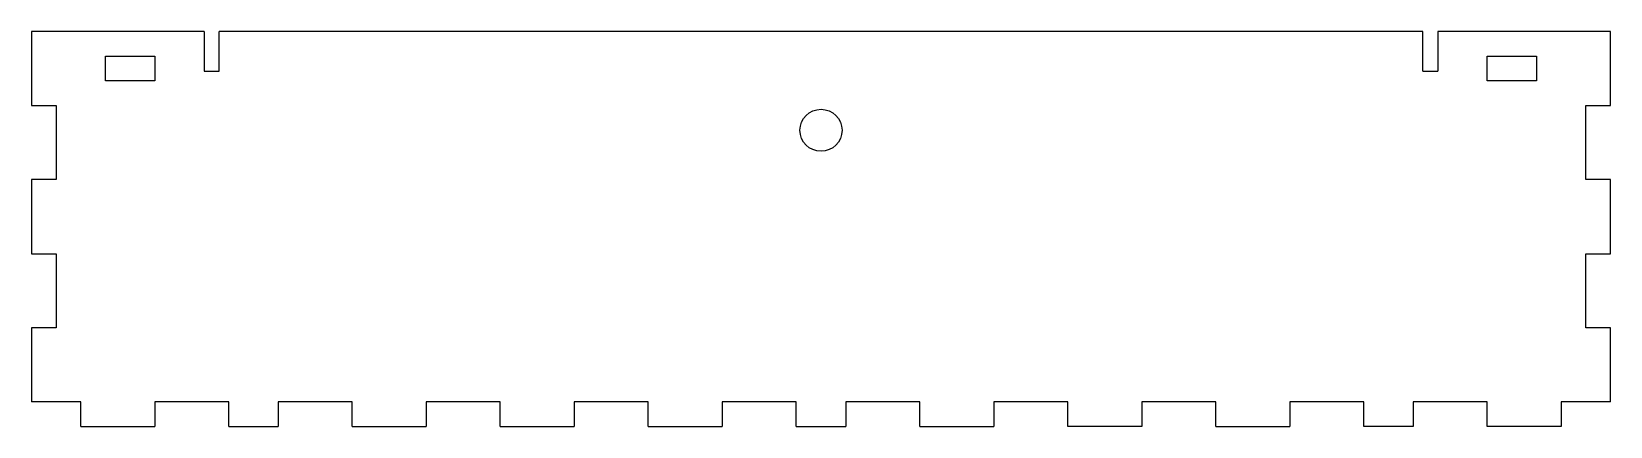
# Model space of a CAD drawing. Header units: inches. Extents: x 0 to 16, y 7.7 to 11.8.
import ezdxf

# ---------------------------------------------------------------- set-up
doc = ezdxf.new("R2010")
doc.units = ezdxf.units.IN
doc.header["$MEASUREMENT"] = 0
doc.layers.add('Mount Holes', color=1, linetype='Continuous', lineweight=25)
doc.layers.add('Profile', color=5, linetype='Continuous', lineweight=25)

msp = doc.modelspace()

# ---------------------------------------------------------------- linework, layer by layer
at = {"layer": 'Mount Holes'}
for p, q in [((0.75, 11.5), (1.25, 11.5)), ((0.75, 11.25), (0.75, 11.5)), ((1.25, 11.5), (1.25, 11.25)), ((14.75, 11.25), (14.75, 11.5)), ((14.75, 11.5), (15.25, 11.5)), ((15.25, 11.5), (15.25, 11.25)), ((1.25, 11.25), (0.75, 11.25)), ((15.25, 11.25), (14.75, 11.25))]:
    msp.add_line(p, q, dxfattribs=at)
msp.add_circle((8, 10.75), 0.213, dxfattribs=at)
at = {"layer": 'Profile'}
for p, q in [((0, 11.75), (0, 11)), ((1.75, 11.75), (0, 11.75)), ((1.75, 11.75), (1.75, 11.35)), ((14.1, 11.75), (1.9, 11.75)), ((1.9, 11.35), (1.9, 11.75)), ((14.1, 11.35), (14.1, 11.75)), ((16, 11.75), (14.25, 11.75)), ((14.25, 11.75), (14.25, 11.35)), ((16, 11), (16, 11.75)), ((1.75, 11.35), (1.9, 11.35)), ((14.1, 11.35), (14.25, 11.35)), ((0, 11), (0.25, 11)), ((0.25, 11), (0.25, 10.25)), ((15.75, 10.25), (15.75, 11)), ((15.75, 11), (16, 11)), ((0.25, 10.25), (0, 10.25)), ((0, 10.25), (0, 9.5)), ((16, 10.25), (15.75, 10.25)), ((16, 9.5), (16, 10.25)), ((0, 9.5), (0.25, 9.5)), ((0.25, 9.5), (0.25, 8.75)), ((15.75, 8.75), (15.75, 9.5)), ((15.75, 9.5), (16, 9.5)), ((0.25, 8.75), (0, 8.75)), ((0, 8.75), (0, 8)), ((16, 8.75), (15.75, 8.75)), ((16, 8), (16, 8.75)), ((0.5, 8), (0, 8)), ((0.5, 7.75), (0.5, 8)), ((2, 8), (1.25, 8)), ((1.25, 8), (1.25, 7.75)), ((2, 7.75), (2, 8)), ((3.25, 8), (2.5, 8)), ((2.5, 8), (2.5, 7.75)), ((3.25, 7.75), (3.25, 8)), ((4.75, 8), (4, 8)), ((4, 8), (4, 7.75)), ((4.75, 7.75), (4.75, 8)), ((6.25, 8), (5.5, 8)), ((5.5, 8), (5.5, 7.75)), ((6.25, 7.75), (6.25, 8)), ((7.75, 8), (7, 8)), ((7, 8), (7, 7.75)), ((7.75, 7.75), (7.75, 8)), ((9, 8), (8.25, 8)), ((8.25, 8), (8.25, 7.75)), ((9, 7.75), (9, 8)), ((10.5, 8), (9.75, 8)), ((9.75, 8), (9.75, 7.75)), ((10.5, 7.75), (10.5, 8)), ((12, 8), (11.25, 8)), ((11.25, 8), (11.25, 7.75)), ((12, 7.75), (12, 8)), ((13.5, 8), (12.75, 8)), ((12.75, 8), (12.75, 7.75)), ((13.5, 7.75), (13.5, 8)), ((14.75, 8), (14, 8)), ((14, 8), (14, 7.75)), ((14.75, 7.75), (14.75, 8)), ((16, 8), (15.5, 8)), ((15.5, 8), (15.5, 7.75)), ((0.5, 7.75), (1.25, 7.75)), ((2, 7.75), (2.5, 7.75)), ((3.25, 7.75), (4, 7.75)), ((4.75, 7.75), (5.5, 7.75)), ((6.25, 7.75), (7, 7.75)), ((7.75, 7.75), (8.25, 7.75)), ((9, 7.75), (9.75, 7.75)), ((11.25, 7.75), (10.5, 7.75)), ((12, 7.75), (12.75, 7.75)), ((14, 7.75), (13.5, 7.75)), ((15.5, 7.75), (14.75, 7.75))]:
    msp.add_line(p, q, dxfattribs=at)

doc.saveas('drawing.dxf')
